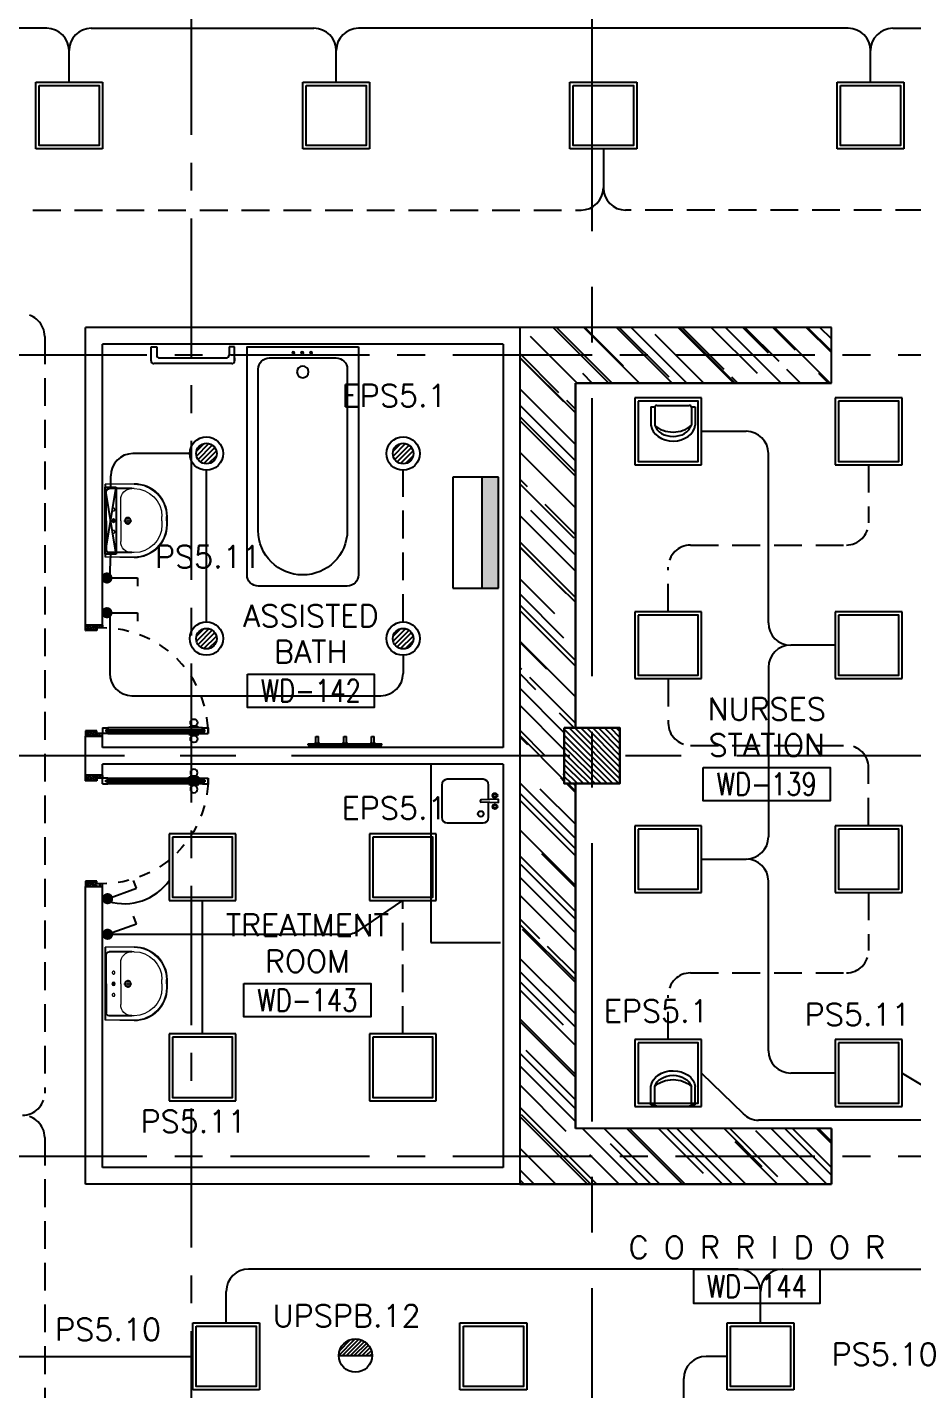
# Model space of a CAD drawing. Extents: x 0 to 92.9, y -1.3 to 78.2.
# Drawn here: x 59.37 to 67.32, y 44.26 to 56.51 of the extents above; entities that cross this region are included whole.
import ezdxf
from ezdxf.enums import TextEntityAlignment as Align

# ---------------------------------------------------------------- set-up
doc = ezdxf.new("R2010")
doc.units = 0
doc.header["$MEASUREMENT"] = 0
for name, pattern in [('CENTER', [2, 1.25, -0.25, 0.25, -0.25]), ('CENTERX2', [4, 2.5, -0.5, 0.5, -0.5]), ('DASHED', [0.75, 0.5, -0.25]), ('HIDDEN', [0.375, 0.25, -0.125])]:
    doc.linetypes.add(name, pattern=pattern)
doc.layers.get('0').update_dxf_attribs({"color": 11, "linetype": 'CONTINUOUS'})
for name, color, linetype in [('A-FUR-ACCES', 11, 'CONTINUOUS'), ('AXES', 11, 'CENTERX2'), ('AXES1', 11, 'CENTER'), ('COL', 11, 'CONTINUOUS'), ('COUNTER', 11, 'CONTINUOUS'), ('DOOR', 11, 'CONTINUOUS'), ('E-CLINE', 2, 'CONTINUOUS'), ('E-HLINE', 2, 'HIDDEN'), ('E-LITE', 4, 'CONTINUOUS'), ('E-SWITCH', 4, 'CONTINUOUS'), ('E-SWITCHS', 4, 'CONTINUOUS'), ('E-TEXT', 4, 'CONTINUOUS'), ('E-TRXT', 4, 'CONTINUOUS'), ('EL-LITE', 4, 'CONTINUOUS'), ('FIX', 11, 'CONTINUOUS'), ('FMCHAIR', 11, 'CONTINUOUS'), ('HAT', 11, 'CONTINUOUS'), ('ME-FIX', 11, 'CONTINUOUS'), ('RM-BOX', 11, 'CONTINUOUS'), ('RM-NAME', 11, 'CONTINUOUS'), ('RM-NO', 11, 'CONTINUOUS'), ('WALL', 11, 'CONTINUOUS')]:
    doc.layers.add(name, color=color, linetype=linetype)
doc.styles.add('ROMANS', font='ROMANS.shx', dxfattribs={"width": 0.6})

# ---------------------------------------------------------------- blocks, each defined once
blk = doc.blocks.new('RM1')
at = {"layer": 'RM-BOX'}
blk.add_lwpolyline([(570, -200), (-570, -200), (-570, -500), (570, -500)], close=True, dxfattribs=at)
at = {"layer": 'RM-NAME', "style": 'ROMANS'}
for tag, p in [('ROOMNAME1', (0, 324)), ('ROOMNAME2', (0, 0))]:
    blk.add_attdef(tag, text='', height=200, dxfattribs=at).set_placement(p, align=Align.MIDDLE)
at = {"layer": 'RM-NO', "style": 'ROMANS', "width": 0.8}
blk.add_attdef('ROOMNO', text='', height=200, dxfattribs=at).set_placement((0, -350), align=Align.MIDDLE)
blk = doc.blocks.new('CHR3')
for p, q in [((-0.039, 0.5), (-0.558, 0.5)), ((-0.05, 0.412), (-0.558, 0.412)), ((-0.039, 0.5), (-0.039, 0.412)), ((0, 0.362), (0, -0.362)), ((-0.05, -0.412), (-0.558, -0.412)), ((-0.039, -0.5), (-0.553, -0.5)), ((-0.039, -0.411), (-0.039, -0.5))]:
    blk.add_line(p, q)
for centre, radius, start, end in [((-0.497, 0), 0.503, 97.0495, 263.5769), ((-0.446, 0), 0.427, 105.249, 254.751), ((-0.212, 0), 0.538, 130.0756, 229.9244), ((-0.05, 0.362), 0.05, 0, 90), ((-0.05, -0.362), 0.05, 270, 0)]:
    blk.add_arc(centre, radius, start, end)
blk = doc.blocks.new('COL50')
at = {"layer": 'COL'}
blk.add_lwpolyline([(-250, 250), (-250, -250), (250, -250), (250, 250)], close=True, dxfattribs=at)
blk = doc.blocks.new('*X112')
at = {"color": 0}
for p, q in [((238729, 162732), (239186, 163190)), ((238729, 162785), (239133, 163190)), ((238729, 162838), (239080, 163190)), ((238729, 162891), (239027, 163190)), ((238729, 162944), (238974, 163190)), ((238729, 162997), (238921, 163190)), ((238729, 163050), (238868, 163190)), ((238729, 163103), (238815, 163190)), ((238729, 163157), (238762, 163190)), ((238739, 162690), (239229, 163179)), ((238792, 162690), (239229, 163126)), ((238845, 162690), (239229, 163073)), ((238898, 162690), (239229, 163020)), ((238951, 162690), (239229, 162967)), ((239004, 162690), (239229, 162914)), ((239057, 162690), (239229, 162861)), ((239110, 162690), (239229, 162808)), ((239163, 162690), (239229, 162755)), ((239216, 162690), (239229, 162702))]:
    blk.add_line(p, q, dxfattribs=at)
blk = doc.blocks.new('DOOR-10')
at = {"layer": 'DOOR', "color": 0, "linetype": 'ByBlock'}
for p, q in [((-83, 1005), (-92, 1005)), ((-92, 1005), (-92, 940)), ((-76, 1018), (-83, 1018)), ((-83, 928), (-83, 1018)), ((-83, 1005), (-83, 940)), ((-26, 1100), (-76, 1100)), ((-76, 1100), (-26, 1100)), ((-76, 1050), (-76, 1100)), ((-59, 1050), (-76, 1050)), ((-43, 1070), (-59, 1070)), ((-59, 1050), (-59, 1070)), ((-43, 1050), (-43, 1070)), ((-26, 1050), (-43, 1050)), ((-26, 1050), (-26, 1100)), ((-26, 1018), (-18, 1018)), ((-18, 928), (-18, 1018)), ((-18, 1005), (-9, 1005)), ((-18, 1005), (-18, 940)), ((-9, 1005), (-9, 940)), ((-83, 940), (-92, 940)), ((-76, 928), (-83, 928)), ((-26, 928), (-18, 928)), ((-18, 940), (-9, 940)), ((-1001, 0), (-1001, 150)), ((-1001, 150), (-976, 150)), ((-1001, 150), (-1001, 0)), ((-976, 150), (-976, 100)), ((-76, 200), (-59, 200)), ((-76, 150), (-76, 200)), ((-76, 150), (-26, 150)), ((-59, 200), (-59, 180)), ((-59, 180), (-43, 180)), ((-43, 200), (-26, 200)), ((-43, 180), (-43, 200)), ((-26, 200), (-26, 150)), ((-1, 150), (-26, 150)), ((-26, 150), (-26, 100)), ((-951, 0), (-1001, 0)), ((-976, 100), (-951, 100)), ((-951, 100), (-951, 0)), ((-51, 100), (-51, 0)), ((-26, 100), (-51, 100)), ((-51, 0), (-1, 0))]:
    blk.add_line(p, q, dxfattribs=at)
at = {"layer": 'DOOR', "linetype": 'ByBlock'}
for p, q in [((-76, 1050), (-76, 200)), ((-59, 200), (-59, 1050)), ((-43, 200), (-43, 1050)), ((-26, 200), (-26, 1050))]:
    blk.add_line(p, q, dxfattribs=at)
at = {"layer": 'DOOR', "color": 9, "linetype": 'ByBlock'}
for p, q in [((-1, 0), (-1, 150)), ((-951, 0), (-1001, 114)), ((-951, 0), (-1001, 40)), ((-951, 0), (-964, 100)), ((-51, 0), (-1, 114)), ((-51, 0), (-37, 100)), ((-51, 0), (-1, 40))]:
    blk.add_line(p, q, dxfattribs=at)
at = {"layer": 'DOOR', "color": 0, "linetype": 'ByBlock'}
for centre in [(-124, 973), (23, 973)]:
    blk.add_circle(centre, 32.4, dxfattribs=at)
at = {"layer": 'DOOR', "linetype": 'HIDDEN', "ltscale": 0.5}
blk.add_arc((-23, 149), 952, 93.1482, 179.9482, dxfattribs=at)
at = {"layer": 'DOOR', "color": 9, "linetype": 'ByBlock'}
for centre, radius, start, end in [((-951, 0), 154, 103.7142, 108.8947), ((-951, 0), 134, 100.72, 111.8402), ((-51, 0), 134, 68.1598, 79.28), ((-51, 0), 154, 71.1053, 76.2858), ((-951, 0), 94.4, 90, 121.9818), ((-951, 0), 74.4, 90, 132.2236), ((-951, 0), 54.4, 90, 156.7926), ((-951, 0), 34.4, 90, 180), ((-951, 0), 14.4, 90, 180), ((-51, 0), 94.4, 58.0182, 90), ((-51, 0), 74.4, 47.7764, 90), ((-51, 0), 54.4, 23.2074, 90), ((-51, 0), 34.4, 0, 90), ((-51, 0), 14.4, 0, 90), ((-51, 0), 114, 64.0838, 77.3774)]:
    blk.add_arc(centre, radius, start, end, dxfattribs=at)
blk = doc.blocks.new('LAV-003')
at = {"layer": 'FIX', "linetype": 'Continuous', "lineweight": 20}
for p, q in [((-328, -285), (-328, -25)), ((327, -285), (327, -25)), ((0, -165), (-188, -165)), ((0, -165), (187, -165)), ((-288, -285), (-288, -265)), ((287, -285), (287, -265)), ((0, -535), (-38, -535)), ((0, -575), (-38, -575)), ((0, -535), (37, -535)), ((0, -575), (37, -575))]:
    blk.add_line(p, q, dxfattribs=at)
at = {"layer": 'FIX', "linetype": 'ByBlock'}
blk.add_line((-328, -25), (327, -25), dxfattribs=at)
at = {"layer": 'FIX', "linetype": 'ByBlock', "ltscale": 0.3}
for p, q in [((-288, -265), (-288, -60)), ((0, -35), (-262, -35)), ((0, -35), (262, -35)), ((287, -265), (287, -60))]:
    blk.add_line(p, q, dxfattribs=at)
at = {"layer": 'FIX', "lineweight": 20}
for p, q in [((-16, -101), (15, -101)), ((0, -85), (0, -116))]:
    blk.add_line(p, q, dxfattribs=at)
at = {"layer": 'FIX', "linetype": 'DASHED', "lineweight": 20, "ltscale": 0.04}
for p, q in [((-36, -230), (37, -230)), ((0, -194), (0, -266))]:
    blk.add_line(p, q, dxfattribs=at)
at = {"layer": 'FIX', "linetype": 'Continuous', "lineweight": 20}
blk.add_lwpolyline([(295, -25), (0, -25), (-328, -25), (-335, -285, 0.414214), (-38, -582), (0, -582), (37, -582, 0.414214), (334, -285), (327, -25), (0, -25)], format="xyb", dxfattribs=at)
at = {"layer": 'FIX', "linetype": 'HIDDEN', "lineweight": 20, "ltscale": 0.05}
for centre in [(-100, -101), (100, -101)]:
    blk.add_circle(centre, 12.4, dxfattribs=at)
at = {"layer": 'FIX', "lineweight": 20}
for centre, radius in [((0, -101), 15.5), ((0, -230), 29.5), ((0, -230), 22.5)]:
    blk.add_circle(centre, radius, dxfattribs=at)
at = {"layer": 'FIX', "linetype": 'ByBlock', "ltscale": 0.3}
for centre, start, end in [((-262, -60), 90, 180), ((262, -60), 0, 90)]:
    blk.add_arc(centre, 25, start, end, dxfattribs=at)
at = {"layer": 'FIX', "linetype": 'Continuous', "lineweight": 20}
for centre, radius, start, end in [((-188, -265), 100, 90, 180), ((187, -265), 100, 0, 90), ((-38, -285), 290, 180, 270), ((-38, -285), 250, 180, 270), ((37, -285), 250, 270, 0), ((37, -285), 290, 270, 0)]:
    blk.add_arc(centre, radius, start, end, dxfattribs=at)
blk = doc.blocks.new('BTUB1')
at = {"layer": 'FIX'}
for points in [[(-500, -25), (-500, -2075, 0.414214), (-400, -2175), (400, -2175, 0.414214), (500, -2075), (500, -25)], [(-400, -1675, 1), (400, -1675), (400, -225, 0.414214), (300, -125), (-300, -125, 0.414214), (-400, -225)]]:
    blk.add_lwpolyline(points, format="xyb", close=True, dxfattribs=at)
for centre, radius in [((-75, -81), 11), ((5, -81), 11), ((85, -81), 11), ((0, -250), 52.2)]:
    blk.add_circle(centre, radius, dxfattribs=at)
blk = doc.blocks.new('L42')
at = {"layer": 'E-LITE'}
for p, q in [((0.3, 0.3), (-0.3, 0.3)), ((-0.3, 0.3), (-0.3, -0.3)), ((0.3, -0.3), (0.3, 0.3)), ((-0.3, -0.3), (0.3, -0.3))]:
    blk.add_line(p, q, dxfattribs=at)
at = {"layer": 'E-LITE', "color": 8}
blk.add_lwpolyline([(-0.27, 0.27), (-0.27, -0.27), (0.27, -0.27), (0.27, 0.27)], close=True, dxfattribs=at)
blk = doc.blocks.new('1G1W')
for p, q in [((0, 0), (0.55, 0)), ((0.55, 0), (0.55, -0.15))]:
    blk.add_line(p, q)
at = {"const_width": 0.1}
blk.add_lwpolyline([(-0.05, 0, 1), (0.05, 0, 1)], format="xyb", close=True, dxfattribs=at)
blk = doc.blocks.new('*X49')
at = {"color": 0}
for p, q in [((21548.527, 18540.142), (21548.801, 18540.415)), ((21548.529, 18539.966), (21548.977, 18540.414)), ((21548.584, 18539.845), (21549.098, 18540.359)), ((21548.672, 18539.756), (21549.187, 18540.271)), ((21548.793, 18539.7), (21549.243, 18540.15)), ((21548.966, 18539.696), (21549.246, 18539.977))]:
    blk.add_line(p, q, dxfattribs=at)
blk = doc.blocks.new('SPOT')
at = {"layer": 'E-LITE'}
for radius in [0.6, 0.369]:
    blk.add_circle((0, 0), radius, dxfattribs=at)
at = {"layer": 'E-LITE', "color": 8}
blk.add_blockref('*X49', (-21548.886, -18540.056), dxfattribs=at)
blk = doc.blocks.new('MR20')
at = {"layer": 'E-LITE'}
for p, q in [((-300, 100), (-300, 0)), ((-300, 100), (-300, 0)), ((-300, 0), (300, 0)), ((-300, 0), (300, 0)), ((-300, 0), (300, 0)), ((-300, 0), (-300, 0)), ((300, 0), (300, 100)), ((300, 0), (300, 100)), ((300, 0), (300, 0))]:
    blk.add_line(p, q, dxfattribs=at)
at = {"layer": 'E-LITE', "color": 3}
blk.add_line((300, 100), (-300, 100), dxfattribs=at)
at = {"layer": 'E-LITE', "color": 8}
for p, q in [((300, 0), (-300, 100)), ((300, 100), (-300, 0))]:
    blk.add_line(p, q, dxfattribs=at)
blk = doc.blocks.new('EL')
at = {"layer": 'EL-LITE'}
h = blk.add_hatch(dxfattribs=at)
h.set_pattern_fill('ANSI31', color=4, scale=0.2, style=0)
h.set_pattern_definition([(45, (587.071197, 567.777136), (-0.0176776695, 0.0176776695), [])])
h.paths.add_polyline_path([(0.15, 0, 1), (-0.15, 0)])
at = {"layer": 'EL-LITE', "color": 4}
blk.add_line((-0.15, 0), (0.15, 0), dxfattribs=at)
blk.add_circle((0, 0), 0.15, dxfattribs=at)

msp = doc.modelspace()

# ---------------------------------------------------------------- hatches: boundary and pattern name
at = {"layer": 'A-FUR-ACCES', "linetype": 'ByBlock', "ltscale": 0.3}
msp.add_hatch(color=256, dxfattribs=at).paths.add_polyline_path([(63.451, 52.46), (63.601, 52.46), (63.601, 51.465), (63.451, 51.465)])
at = {"layer": 'COUNTER', "linetype": 'ByBlock'}
h = msp.add_hatch(dxfattribs=at)
h.set_pattern_fill('AR-RROOF', color=11, scale=0.3, angle=45, style=0)
h.set_pattern_definition([(135, (329.99047, -112.96213), (-0.25455844, 0.6788225), [4.5, -0.6, 1.5, -0.3]), (135, (329.8144, -112.57393), (0.49426764, 0.07000357), [0.9, -0.099, 1.8, -0.225]), (135, (330.06472, -112.67575), (-0.96095812, 1.24521504), [2.4, -0.42, 1.2, -0.3])])
h.paths.add_polyline_path([(64.293, 53.308), (64.293, 50.208), (64.193, 50.208), (64.193, 49.708), (64.293, 49.708), (64.293, 46.608), (66.593, 46.608), (66.593, 46.108), (63.793, 46.108), (63.793, 53.808), (66.593, 53.808), (66.593, 53.308)])

# ---------------------------------------------------------------- linework, layer by layer
at = {"layer": 'A-FUR-ACCES'}
for p, q in [((60.481, 53.633), (60.531, 53.633)), ((60.481, 53.533), (60.481, 53.633)), ((60.531, 53.633), (60.531, 53.558)), ((61.231, 53.633), (61.181, 53.633)), ((61.181, 53.633), (61.181, 53.558)), ((61.231, 53.533), (61.231, 53.633)), ((60.481, 53.508), (60.481, 53.533)), ((60.556, 53.533), (61.156, 53.533)), ((61.231, 53.508), (61.231, 53.533)), ((61.231, 53.533), (61.231, 53.508)), ((61.206, 53.483), (60.506, 53.483)), ((63.192, 52.463), (63.192, 51.463)), ((63.601, 52.463), (63.192, 52.463)), ((63.451, 52.463), (63.451, 51.463)), ((63.601, 51.463), (63.601, 52.463)), ((63.192, 51.463), (63.601, 51.463)), ((61.961, 50.13), (61.986, 50.13)), ((61.961, 50.072), (61.961, 50.13)), ((61.986, 50.072), (61.986, 50.13)), ((62.211, 50.072), (62.211, 50.13)), ((62.211, 50.13), (62.236, 50.13)), ((62.236, 50.072), (62.236, 50.13)), ((62.461, 50.072), (62.461, 50.13)), ((62.461, 50.13), (62.486, 50.13)), ((62.486, 50.072), (62.486, 50.13)), ((61.893, 50.067), (62.554, 50.067)), ((61.893, 50.054), (61.893, 50.067)), ((61.893, 50.054), (62.554, 50.054)), ((61.948, 50.072), (61.998, 50.072)), ((61.948, 50.067), (61.948, 50.072)), ((61.998, 50.067), (61.998, 50.072)), ((62.198, 50.072), (62.248, 50.072)), ((62.198, 50.067), (62.198, 50.072)), ((62.248, 50.067), (62.248, 50.072)), ((62.448, 50.067), (62.448, 50.072)), ((62.448, 50.072), (62.498, 50.072)), ((62.498, 50.067), (62.498, 50.072)), ((62.554, 50.054), (62.554, 50.067))]:
    msp.add_line(p, q, dxfattribs=at)
for centre, start, end in [((60.556, 53.558), 180, 270), ((61.156, 53.558), 270, 0), ((60.506, 53.508), 180, 270), ((61.206, 53.508), 270, 0)]:
    msp.add_arc(centre, 0.025, start, end, dxfattribs=at)
at = {"layer": 'AXES'}
for p, q in [((64.443, -1.327), (64.443, 77.486)), ((92.243, 49.958), (24.203, 49.958))]:
    msp.add_line(p, q, dxfattribs=at)
at = {"layer": 'AXES1'}
for p, q in [((60.843, 5.538), (60.843, 64.358)), ((82.443, 53.558), (24.203, 53.558)), ((82.443, 46.358), (24.203, 46.358))]:
    msp.add_line(p, q, dxfattribs=at)
at = {"layer": 'COUNTER', "linetype": 'ByBlock'}
for p, q in [((63.793, 53.808), (63.793, 46.108)), ((63.793, 53.808), (63.793, 46.108)), ((66.593, 53.808), (63.793, 53.808)), ((66.593, 53.808), (63.793, 53.808)), ((66.593, 53.308), (66.593, 53.808)), ((66.593, 53.308), (66.593, 53.808)), ((64.293, 50.208), (64.293, 53.308)), ((64.293, 50.208), (64.293, 53.308)), ((64.293, 53.308), (66.593, 53.308)), ((64.293, 53.308), (66.593, 53.308)), ((64.293, 50.208), (64.193, 50.208)), ((64.293, 50.208), (64.193, 50.208)), ((64.193, 50.208), (64.193, 49.708)), ((64.193, 50.208), (64.193, 49.708)), ((64.293, 46.608), (64.293, 49.708)), ((66.593, 46.608), (64.293, 46.608)), ((66.593, 46.608), (64.293, 46.608)), ((66.593, 46.108), (66.593, 46.608)), ((66.593, 46.108), (66.593, 46.608)), ((63.793, 46.108), (66.593, 46.108)), ((63.793, 46.108), (66.593, 46.108))]:
    msp.add_line(p, q, dxfattribs=at)
at = {"layer": 'COUNTER'}
for p, q in [((63.793, 53.808), (63.793, 46.108)), ((66.593, 53.808), (63.793, 53.808)), ((66.593, 53.308), (66.593, 53.808)), ((66.593, 53.308), (66.593, 53.808)), ((64.293, 53.308), (64.293, 50.208)), ((66.593, 53.308), (64.293, 53.308)), ((66.593, 53.308), (64.293, 53.308)), ((64.293, 49.708), (64.293, 46.608)), ((64.293, 49.708), (64.293, 46.608)), ((66.593, 46.608), (64.293, 46.608)), ((66.593, 46.608), (66.593, 46.108)), ((66.593, 46.108), (63.793, 46.108))]:
    msp.add_line(p, q, dxfattribs=at)
at = {"layer": 'E-CLINE', "color": 4, "linetype": 'ByBlock'}
for p, q in [((59.544, 56.496), (55.144, 56.496)), ((59.944, 56.496), (61.944, 56.496)), ((66.744, 56.496), (62.344, 56.496)), ((67.144, 56.496), (69.144, 56.496)), ((59.744, 56.012), (59.744, 56.296)), ((62.144, 56.012), (62.144, 56.296)), ((66.944, 56.012), (66.944, 56.296)), ((64.544, 55.412), (64.544, 55.062)), ((65.756, 45.345), (61.356, 45.345)), ((66.156, 45.345), (67.852, 45.345)), ((61.156, 44.861), (61.156, 45.145)), ((65.956, 44.861), (65.956, 45.145)), ((59.056, 44.561), (60.843, 44.561))]:
    msp.add_line(p, q, dxfattribs=at)
at = {"layer": 'E-CLINE', "color": 4}
for p, q in [((65.427, 52.874), (65.827, 52.874)), ((60.828, 52.674), (60.318, 52.674)), ((66.027, 51.152), (66.027, 52.674)), ((60.118, 52.371), (60.118, 52.474)), ((60.978, 51.161), (60.978, 52.524)), ((60.109, 51.556), (60.118, 51.771)), ((60.109, 51.244), (60.109, 50.698)), ((66.627, 50.952), (66.227, 50.952)), ((62.745, 50.861), (62.745, 50.698)), ((66.027, 50.752), (66.027, 49.23)), ((60.309, 50.498), (62.545, 50.498)), ((65.427, 49.03), (65.827, 49.03)), ((66.027, 47.307), (66.027, 48.83)), ((60.943, 47.458), (60.943, 48.658)), ((66.627, 47.107), (66.227, 47.107)), ((65.656, 44.561), (65.467, 44.561)), ((65.267, 42.138), (65.267, 44.361))]:
    msp.add_line(p, q, dxfattribs=at)
at = {"layer": 'E-CLINE', "color": 4, "linetype": 'ByBlock'}
for centre, start, end in [((59.544, 56.296), 0, 90), ((59.944, 56.296), 90, 180), ((61.944, 56.296), 0, 90), ((62.344, 56.296), 90, 180), ((66.744, 56.296), 0, 90), ((67.144, 56.296), 90, 180), ((64.344, 55.062), 270, 0), ((64.744, 55.062), 180, 270), ((61.356, 45.145), 90, 180), ((65.756, 45.145), 0, 90), ((66.156, 45.145), 90, 180)]:
    msp.add_arc(centre, 0.2, start, end, dxfattribs=at)
at = {"layer": 'E-CLINE', "color": 4}
for centre, start, end in [((65.827, 52.674), 0, 90), ((60.318, 52.474), 90, 180), ((66.227, 51.152), 180, 270), ((66.227, 50.752), 90, 180), ((60.309, 50.698), 180, 270), ((62.545, 50.698), 270, 0), ((65.827, 49.23), 270, 0), ((65.827, 48.83), 0, 90), ((66.227, 47.307), 180, 270), ((65.467, 44.361), 90, 180)]:
    msp.add_arc(centre, 0.2, start, end, dxfattribs=at)
at = {"layer": 'E-HLINE', "color": 4}
for p, q in [((57.544, 54.862), (64.344, 54.862)), ((71.544, 54.862), (64.744, 54.862)), ((59.525, 53.727), (59.525, 46.927)), ((66.927, 52.574), (66.927, 52.052)), ((62.745, 51.161), (62.745, 52.524)), ((65.327, 51.852), (66.727, 51.852)), ((65.127, 51.252), (65.127, 51.652)), ((65.127, 50.652), (65.127, 50.252)), ((65.327, 50.052), (66.727, 50.052)), ((66.927, 49.33), (66.927, 49.852)), ((62.743, 47.458), (62.743, 48.658)), ((66.927, 48.73), (66.927, 48.207)), ((65.327, 48.007), (66.727, 48.007)), ((65.127, 47.407), (65.127, 47.807)), ((59.525, 46.527), (59.525, 43.911))]:
    msp.add_line(p, q, dxfattribs=at)
for centre, start, end in [((59.325, 53.727), 0, 90), ((66.727, 52.052), 270, 0), ((65.327, 51.652), 90, 180), ((65.327, 50.252), 180, 270), ((66.727, 49.852), 0, 90), ((66.727, 48.207), 270, 0), ((65.327, 47.807), 90, 180), ((59.325, 46.927), 270, 0), ((59.325, 46.527), 0, 90)]:
    msp.add_arc(centre, 0.2, start, end, dxfattribs=at)
at = {"layer": 'E-SWITCH', "color": 4}
for p, q in [((62.348, 48.389), (62.743, 48.658)), ((60.09, 48.354), (62.235, 48.354)), ((65.427, 47.107), (65.799, 46.742)), ((67.227, 47.107), (67.453, 46.972)), ((67.754, 46.684), (65.939, 46.684))]:
    msp.add_line(p, q, dxfattribs=at)
for centre, radius, start, end in [((60.243, 49.12), 0.491, 252.9343, 324.7173), ((62.235, 48.554), 0.2, 270, 304.1964), ((65.939, 46.884), 0.2, 225.4772, 270)]:
    msp.add_arc(centre, radius, start, end, dxfattribs=at)
at = {"layer": 'ME-FIX'}
for p, q in [((62.993, 49.881), (62.993, 48.28)), ((63.463, 49.747), (63.142, 49.747)), ((63.092, 49.697), (63.092, 49.404)), ((63.513, 49.561), (63.513, 49.697)), ((63.601, 49.567), (63.446, 49.561)), ((63.601, 49.535), (63.446, 49.541)), ((63.513, 49.404), (63.513, 49.541)), ((63.601, 49.535), (63.601, 49.567)), ((63.142, 49.355), (63.463, 49.355)), ((62.993, 48.28), (63.62, 48.28))]:
    msp.add_line(p, q, dxfattribs=at)
for centre, radius in [((63.57, 49.601), 0.0217), ((63.57, 49.601), 0.014), ((63.57, 49.501), 0.0217), ((63.57, 49.501), 0.014), ((63.443, 49.436), 0.0255)]:
    msp.add_circle(centre, radius, dxfattribs=at)
for centre, radius, start, end in [((63.142, 49.697), 0.0499, 90, 180), ((63.463, 49.697), 0.0499, 0, 90), ((63.446, 49.551), 0.00997, 90, 270), ((63.142, 49.404), 0.0499, 180, 270), ((63.463, 49.404), 0.0499, 270, 0)]:
    msp.add_arc(centre, radius, start, end, dxfattribs=at)
at = {"layer": 'WALL'}
for p, q in [((59.893, 51.133), (59.893, 53.808)), ((63.793, 53.808), (59.893, 53.808)), ((63.793, 53.808), (63.793, 46.108)), ((60.043, 51.133), (60.043, 53.658)), ((63.643, 53.658), (60.043, 53.658)), ((63.643, 53.658), (63.643, 50.033)), ((60.043, 51.133), (59.893, 51.133)), ((59.893, 49.783), (59.893, 50.133)), ((60.043, 50.133), (59.893, 50.133)), ((60.043, 50.033), (60.043, 50.133)), ((63.643, 50.033), (60.043, 50.033)), ((63.643, 49.883), (60.043, 49.883)), ((60.043, 49.783), (60.043, 49.883)), ((63.643, 49.883), (63.643, 46.258)), ((60.043, 49.783), (59.893, 49.783)), ((59.893, 46.108), (59.893, 48.783)), ((60.043, 48.783), (59.893, 48.783)), ((60.043, 46.258), (60.043, 48.783)), ((63.643, 46.258), (60.043, 46.258)), ((63.793, 46.108), (59.893, 46.108))]:
    msp.add_line(p, q, dxfattribs=at)
at = {"layer": 'WALL', "linetype": 'ByBlock', "ltscale": 0.3}
msp.add_lwpolyline([(64.193, 50.208), (64.693, 50.208), (64.693, 49.708), (64.193, 49.708)], close=True, dxfattribs=at)

# ---------------------------------------------------------------- block references
at = {"layer": 'COL', "xscale": 0.001000000003841706, "yscale": 0.000999999996565748, "zscale": 0.001}
msp.add_blockref('COL50', (64.443, 49.958), dxfattribs=at)
at = {"layer": 'DOOR', "color": 0, "linetype": 'ByBlock', "ltscale": 0.3, "yscale": 0.000999999996565748, "zscale": 0.001, "rotation": 270}
for p, xscale in [((59.893, 50.132), 0.000999999996565748), ((59.893, 49.783), -0.000999999996565748)]:
    msp.add_blockref('DOOR-10', p, dxfattribs=dict(at, xscale=xscale))
at = {"layer": 'E-LITE', "color": 4, "xscale": -1, "rotation": 90}
for p in [(59.744, 55.712), (62.144, 55.712), (64.544, 55.712), (66.944, 55.712), (61.156, 44.561), (63.556, 44.561), (65.956, 44.561)]:
    msp.add_blockref('L42', p, dxfattribs=at)
at = {"layer": 'E-LITE', "color": 4}
for p in [(65.127, 52.874), (66.927, 52.874), (65.127, 50.952), (66.927, 50.952), (60.943, 48.958), (62.743, 48.958), (65.127, 49.03), (66.927, 49.03), (60.943, 47.158), (62.743, 47.158), (65.127, 47.107), (66.927, 47.107)]:
    msp.add_blockref('L42', p, dxfattribs=at)
at = {"layer": 'E-LITE', "color": 4, "xscale": 0.25, "yscale": 0.25, "zscale": 0.25}
for p in [(60.978, 52.674), (62.745, 52.674), (60.978, 51.011), (62.745, 51.011)]:
    msp.add_blockref('SPOT', p, dxfattribs=at)
at = {"layer": 'E-LITE'}
msp.add_blockref('EL', (62.317, 44.568), dxfattribs=at)
at = {"layer": 'E-SWITCH', "color": 4, "xscale": 0.5, "yscale": 0.5, "zscale": 0.5}
for p in [(60.084, 51.556), (60.084, 51.244)]:
    msp.add_blockref('1G1W', p, dxfattribs=at)
at = {"layer": 'E-SWITCH', "color": 4, "xscale": -0.5000000000102078, "yscale": 0.5, "zscale": 0.5, "rotation": 199.7943815869519}
for p in [(60.09, 48.674), (60.09, 48.354)]:
    msp.add_blockref('1G1W', p, dxfattribs=at)
at = {"layer": 'E-SWITCHS', "color": 4, "xscale": -0.0009999999892897904, "yscale": 0.0009999999892897904, "zscale": 0.001, "rotation": 89.99999999999999}
msp.add_blockref('MR20', (60.168, 52.071), dxfattribs=at)
at = {"layer": 'FIX', "xscale": -0.001000000003841706, "yscale": 0.000999999996565748, "zscale": 0.001}
msp.add_blockref('BTUB1', (61.843, 53.658), dxfattribs=at)
at = {"layer": 'FIX', "xscale": -0.000999999996565748, "yscale": 0.000999999996565748, "zscale": 0.001, "rotation": 90}
for p in [(60.043, 52.071), (60.043, 47.909)]:
    msp.add_blockref('LAV-003', p, dxfattribs=at)
at = {"layer": 'FMCHAIR', "yscale": 0.4000000000014552, "zscale": 0.36, "rotation": 90}
for p, xscale in [((65.17, 53.107), 0.319999999999709), ((65.17, 46.808), -0.319999999999709)]:
    msp.add_blockref('CHR3', p, dxfattribs=dict(at, xscale=xscale))
at = {"layer": 'HAT', "xscale": -0.001000000003841706, "yscale": 0.000999999996565748, "zscale": 0.001}
msp.add_blockref('*X112', (303.422, -112.982), dxfattribs=at)
at = {"layer": 'RM-NAME'}
ref = msp.add_blockref('RM1', (61.916, 50.893), dxfattribs=dict(at, xscale=-0.001000000003841706, yscale=0.000999999996565748, zscale=0.001))
ref.add_attrib('ROOMNO', 'WD-142', dxfattribs={"layer": 'RM-NO', "height": 0.2, "style": 'ROMANS', "width": 0.8}).set_placement((61.916, 50.543), align=Align.MIDDLE)
ref.add_attrib('ROOMNAME2', 'BATH', dxfattribs={"height": 0.2, "style": 'ROMANS'}).set_placement((61.916, 50.893), align=Align.MIDDLE)
ref.add_attrib('ROOMNAME1', 'ASSISTED', dxfattribs={"height": 0.2, "style": 'ROMANS'}).set_placement((61.916, 51.216), align=Align.MIDDLE)
ref = msp.add_blockref('RM1', (66.012, 50.054), dxfattribs=dict(at, xscale=-0.001000000003841706, yscale=0.000999999996565748, zscale=0.001))
ref.add_attrib('ROOMNO', 'WD-139', dxfattribs={"layer": 'RM-NO', "height": 0.2, "style": 'ROMANS', "width": 0.8}).set_placement((66.012, 49.704), align=Align.MIDDLE)
ref.add_attrib('ROOMNAME2', 'STATION', dxfattribs={"height": 0.2, "style": 'ROMANS'}).set_placement((66.012, 50.054), align=Align.MIDDLE)
ref.add_attrib('ROOMNAME1', 'NURSES', dxfattribs={"height": 0.2, "style": 'ROMANS'}).set_placement((66.012, 50.378), align=Align.MIDDLE)
ref = msp.add_blockref('RM1', (61.885, 48.112), dxfattribs=dict(at, xscale=-0.001000000003841706, yscale=0.000999999996565748, zscale=0.001))
ref.add_attrib('ROOMNO', 'WD-143', dxfattribs={"layer": 'RM-NO', "height": 0.2, "style": 'ROMANS', "width": 0.8}).set_placement((61.885, 47.762), align=Align.MIDDLE)
ref.add_attrib('ROOMNAME2', 'ROOM', dxfattribs={"height": 0.2, "style": 'ROMANS'}).set_placement((61.885, 48.112), align=Align.MIDDLE)
ref.add_attrib('ROOMNAME1', 'TREATMENT', dxfattribs={"height": 0.2, "style": 'ROMANS'}).set_placement((61.885, 48.436), align=Align.MIDDLE)
at = {"layer": 'RM-NAME', "xscale": 0.001000000003841706, "yscale": 0.000999999996565748, "zscale": 0.001}
msp.add_blockref('RM1', (65.923, 45.54), dxfattribs=at).add_auto_attribs({'ROOMNO': 'WD-144', 'ROOMNAME2': 'C O R R I D O R'})

# ---------------------------------------------------------------- texts
at = {"layer": 'E-TEXT', "color": 4, "style": 'ROMANS'}
for s, p in [(' EPS5.1', (62.056, 53.095)), (' PS5.11', (60.379, 51.647)), (' EPS5.1', (62.056, 49.388)), (' EPS5.1', (64.411, 47.564)), (' PS5.11', (66.216, 47.533)), (' PS5.11', (60.249, 46.572)), (' PS5.10', (59.482, 44.703)), (' PS5.10', (66.458, 44.48))]:
    msp.add_text(s, height=0.2, dxfattribs=at).set_placement(p)
at = {"layer": 'E-TRXT', "color": 4, "style": 'ROMANS'}
msp.add_text('UPSPB.12', height=0.2, dxfattribs=at).set_placement((61.574, 44.825))

doc.saveas('drawing.dxf')
